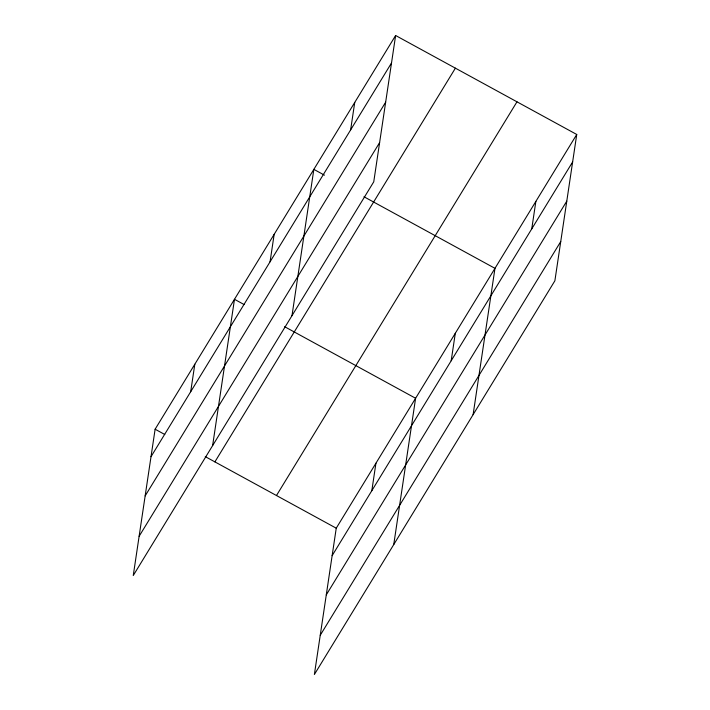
<?xml version="1.0" encoding="UTF-8"?>
<svg xmlns="http://www.w3.org/2000/svg" width="710" height="710" viewBox="0 0 710 710"><rect width="100%" height="100%" fill="white"/><g stroke="black" fill="none" stroke-linecap="round" stroke-linejoin="round"><path stroke-width="1.06" d="M395.621 35.5L155.117 429.222L133.258 575.526L373.753 181.813L395.621 35.5L576.742 134.474L554.883 280.778L314.379 674.5L336.247 528.187L576.742 134.474M190.697 391.725L194.806 364.257M212.618 445.605L234.486 299.292L244.125 304.563M270.066 261.795L274.166 234.327M291.988 315.675L313.847 169.362L324.452 175.157M350.633 129.894L354.734 102.435M371.827 490.69L375.927 463.231M393.748 544.57L415.607 398.266L284.612 326.689M451.187 360.76L455.296 333.301M473.108 414.649L494.976 268.336L363.981 196.759M531.754 228.868L535.864 201.4M151.017 456.681L391.512 62.968M145.16 495.899L385.654 102.187M139.116 536.307L379.619 142.595M214.89 461.882L455.394 68.16M276.474 495.527L516.978 101.814M332.138 555.655L572.642 161.933M326.28 594.873L566.775 201.152M320.237 635.281L560.74 241.56M155.117 429.222L164.764 434.484M205.252 456.61L336.247 528.187"/></g></svg>
